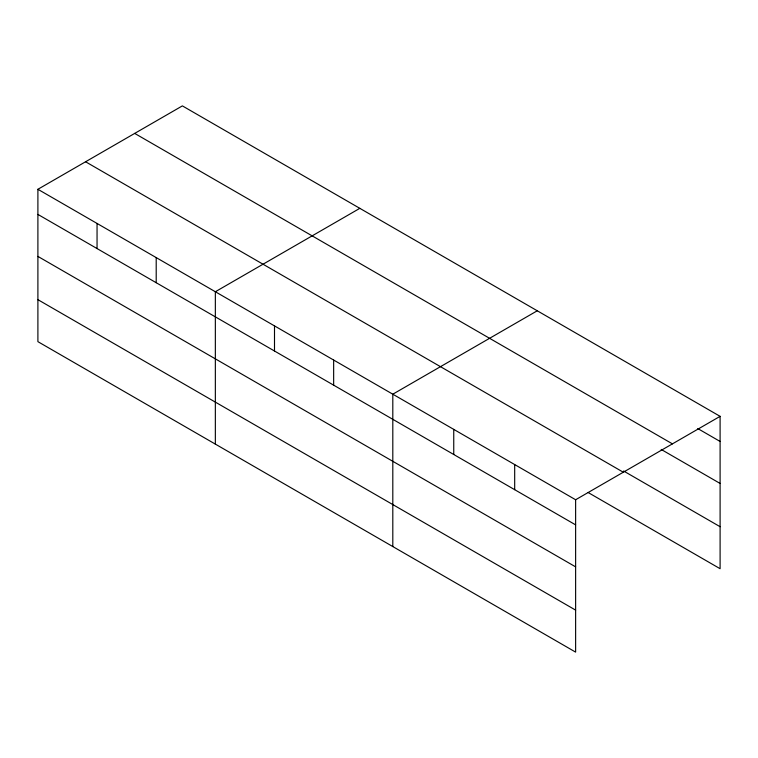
<?xml version="1.0" encoding="UTF-8"?>
<svg xmlns="http://www.w3.org/2000/svg" width="758" height="758" viewBox="0 0 758 758"><rect width="100%" height="100%" fill="white"/><g stroke="black" fill="none" stroke-linecap="round" stroke-linejoin="round"><path stroke-width="1.14" d="M37.9 189.292L575.625 499.749L575.625 652.117L37.9 341.659L37.9 189.292L182.375 105.883L720.1 416.341L720.1 568.708L588.056 492.473M359.823 208.336L215.348 291.745L215.348 444.112M537.27 310.78L392.805 394.198L392.805 546.565M575.625 499.749L720.1 416.341M697.758 428.554L720.1 441.459M134.697 133.408L672.422 443.866M661.184 449.437L720.1 483.452M623.607 471.002L720.1 526.715M85.578 161.767L623.303 472.225M37.9 214.41L575.625 524.868M37.9 256.403L575.625 566.861M37.9 299.666L575.625 610.124M514.682 464.559L514.682 489.687M453.748 429.379L453.748 454.497M333.653 360.041L333.653 385.168M274.5 325.893L274.5 351.011M156.205 257.597L156.205 282.715M97.052 223.439L97.052 248.567"/></g></svg>
